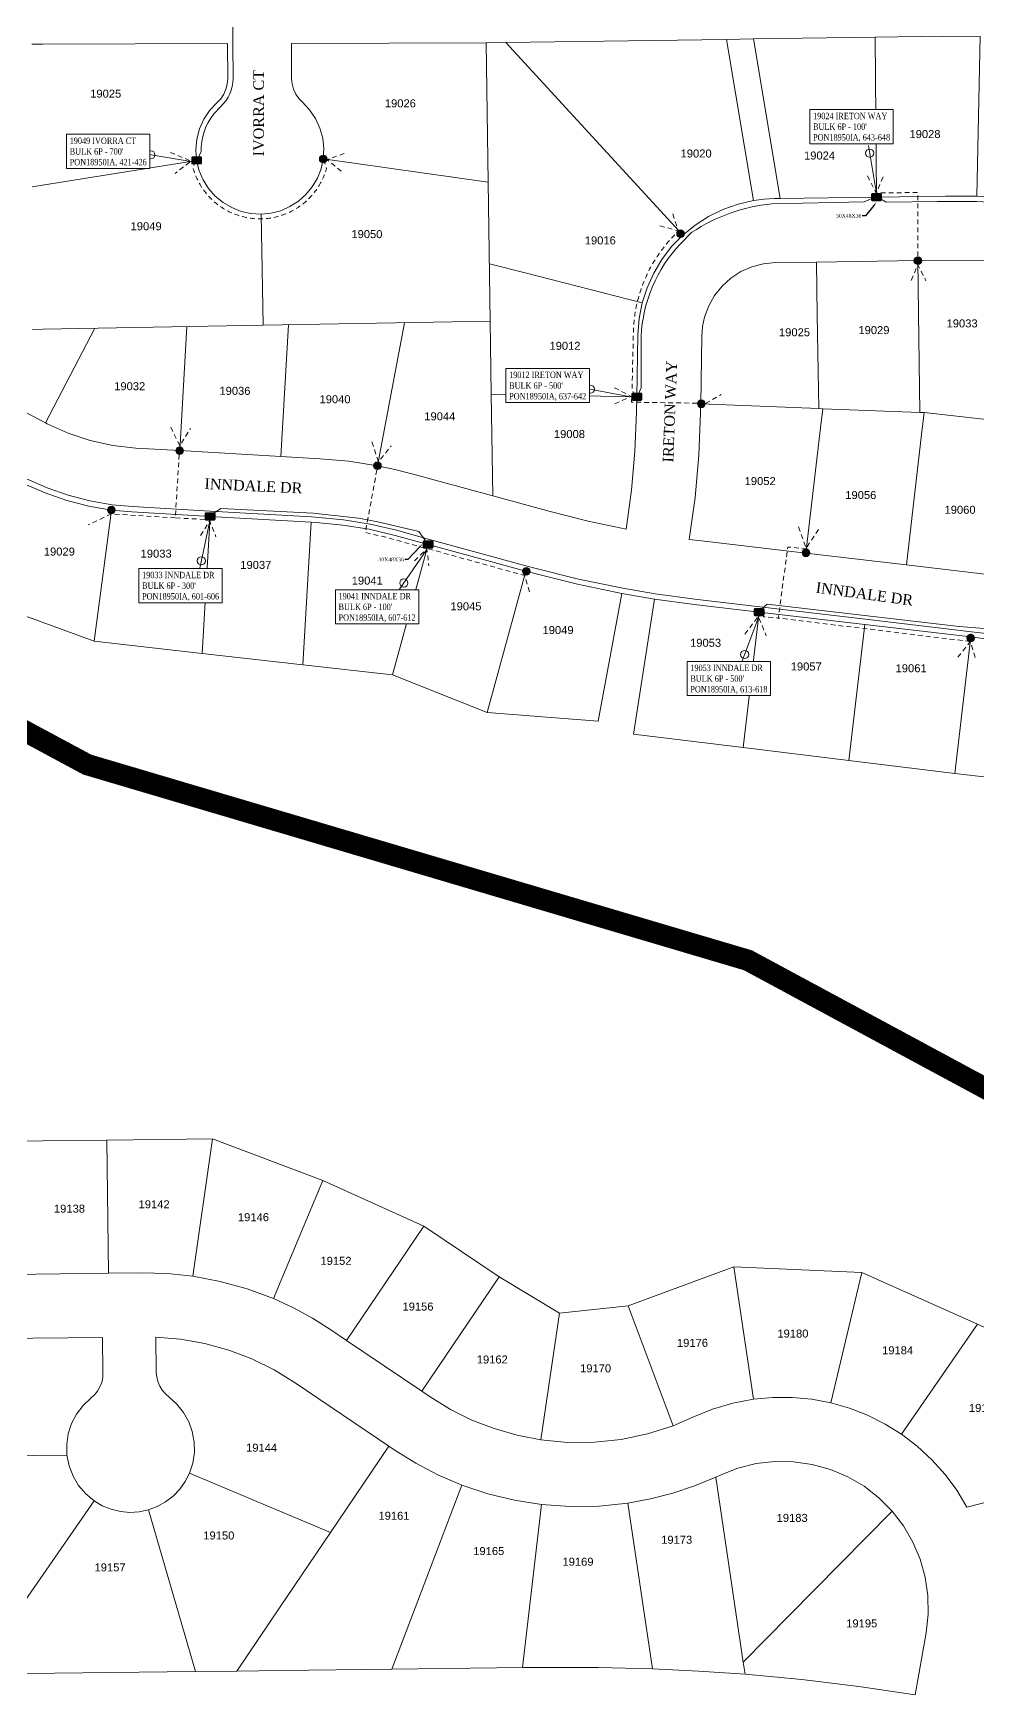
# Model space of a CAD drawing. Header units: feet. Extents: x 865220 to 2821149, y -2240498 to 944432.
# Drawn here: x 2815944 to 2816830, y 937930 to 939487 of the extents above; entities that cross this region are included whole.
import ezdxf
from ezdxf import colors
from ezdxf.entities.mleader import LeaderData, LeaderLine
from ezdxf.enums import TextEntityAlignment as Align
from ezdxf.lldxf.tags import DXFTag
from ezdxf.math import Vec2, Vec3

# ---------------------------------------------------------------- set-up
doc = ezdxf.new("R2010")
doc.units = ezdxf.units.FT
doc.header["$LTSCALE"] = 0.015
doc.header["$MEASUREMENT"] = 0
doc.linetypes.add('DASHED', pattern=[5, 3, -2])
for name, color, linetype in [('144B', 112, '144B'), ('48I', 112, '48I'), ('Dakota County Addresses', 7, 'Continuous'), ('Dakota County Parcels', 7, 'Continuous'), ('DETAIL', 7, 'Continuous'), ('DROP BURIED', 7, 'DASHED'), ('STREET NAME', 7, 'Continuous'), ('TAIL', 1, 'MST'), ('TELEPHONE STRUCT-PROP', 6, 'Continuous'), ('TERMINALS', 7, 'Continuous')]:
    doc.layers.add(name, color=color, linetype=linetype)
doc.layers.add('RUNNING LINE (UNDERGROUND)', color=10, linetype='Continuous', lineweight=40)
doc.layers.add('WORK BOUNDARY', color=110, linetype='Continuous', lineweight=40)
doc.styles.add('Dimensions 100', font='arial.ttf')
doc.styles.add('Line', font='txt.shx', dxfattribs={"height": 3})
doc.styles.add('SIMPLEX', font='times.ttf', dxfattribs={"width": 0.8})
doc.styles.get("Standard").update_dxf_attribs({"font": 'times.ttf'})
doc.styles.add('Utilities', font='arial.ttf', dxfattribs={"height": 2.5})
tags = doc.linetypes.add('144B', pattern='A,80,-5,["144B",Line,S=1.5,R=0,X=0,Y=-1.5],-24', length=109).pattern_tags.tags
tags[6] = DXFTag(74, 10)
tags = doc.linetypes.add('48I', pattern='A,80,-5,["48I",Line,S=1.5,R=0,X=0,Y=-1.5],-20', length=105).pattern_tags.tags
tags[6] = DXFTag(74, 10)
tags = doc.linetypes.add('MST', pattern='A,5,-5,5,-5,["TAIL",Line,S=1.5,R=0,X=0,Y=-1.5],-20', length=40).pattern_tags.tags
tags[10] = DXFTag(74, 10)

# ---------------------------------------------------------------- blocks, each defined once
blk = doc.blocks.new('ACMAP_ANN_TEMPLATE_Dakota County Addresses')
at = {"layer": 'Dakota County Addresses', "style": 'Dimensions 100'}
blk.add_attdef('DakotaCountyAddress', text='', height=50, dxfattribs=at).set_placement((0, 0), align=Align.CENTER)
blk = doc.blocks.new('NEW HH')
at = {"ltscale": 40, "true_color": 0xffffff}
h = blk.add_hatch(color=7, dxfattribs=at)
h.dxf.hatch_style = 1
h.paths.add_polyline_path([(-0.061, -0.031, 0.414214), (-0.046, -0.046), (0.046, -0.046, 0.414214), (0.061, -0.031), (0.061, 0.031, 0.414214), (0.046, 0.046), (-0.046, 0.046, 0.414214), (-0.061, 0.031)])
at = {"layer": 'RUNNING LINE (UNDERGROUND)', "color": 6, "lineweight": 0, "const_width": 0.005, "flags": 128}
blk.add_lwpolyline([(-0.061, 0.031), (-0.061, -0.031, 0.414214), (-0.046, -0.046), (0.046, -0.046, 0.414214), (0.061, -0.031), (0.061, 0.031, 0.414214), (0.046, 0.046), (-0.046, 0.046, 0.414214)], format="xyb", close=True, dxfattribs=at)
at = {"layer": 'TELEPHONE STRUCT-PROP', "color": 18, "true_color": 0x000000, "style": 'Utilities'}
blk.add_text('HH', height=0.05, dxfattribs=at).set_placement((0, 0), align=Align.MIDDLE_CENTER)
blk = doc.blocks.new('Proposed FlowerPot')
at = {"lineweight": 5, "ltscale": 100, "true_color": 0xffffff}
h = blk.add_hatch(color=7, dxfattribs=at)
h.dxf.hatch_style = 1
h.paths.add_polyline_path([(-0.06, 0, 0.414214), (0, -0.06, 0.414214), (0.06, 0, 0.414214), (0, 0.06, 0.414214)])
at = {"lineweight": 5, "ltscale": 100}
blk.add_circle((0, 0), 0.0604, dxfattribs=at)
at = {"layer": 'RUNNING LINE (UNDERGROUND)', "color": 6, "lineweight": 5, "const_width": 0.00907, "flags": 128}
blk.add_lwpolyline([(-0.06, 0, -0.414214), (0, 0.06, -0.414214), (0.06, 0, -0.414214), (0, -0.06, -0.414214), (-0.06, 0)], format="xyb", dxfattribs=at)
at = {"color": 18, "linetype": 'ByBlock', "lineweight": 5, "ltscale": 100, "true_color": 0x000000, "style": 'Dimensions 100'}
blk.add_text('F', height=0.0744, dxfattribs=at).set_placement((-0.029, -0.037))
blk = doc.blocks.new('TERMINAL')
at = {"lineweight": 5, "ltscale": 0.5, "flags": 128}
blk.add_lwpolyline([(-0.1, -0.6), (-0.1, 44.8)], dxfattribs=at)
at = {"lineweight": 5, "ltscale": 0.5}
blk.add_circle((-0.1, 37.6), 3.83, dxfattribs=at)

msp = doc.modelspace()

# ---------------------------------------------------------------- linework, layer by layer
at = {"layer": '144B', "lineweight": 5, "ltscale": 50, "flags": 128}
msp.add_lwpolyline([(2817522.9, 939565.7), (2817518, 939552.9), (2817519.6, 939465.5), (2817520.4, 939418.5), (2817520.1, 939392.2), (2817518.1, 939366.1), (2817513.7, 939334.8), (2817507, 939304), (2817498, 939273.7), (2817493.6, 939261.1), (2817484.4, 939239.7), (2817474.2, 939220.5), (2817462.3, 939202.3), (2817448.8, 939185.2), (2817436.4, 939171.8), (2817420.2, 939156.7, -0.141966), (2817450.3, 939023.7), (2817448.2, 939002.8), (2817446.6, 938991.7), (2817441.1, 938953.8), (2817437.8, 938935.3), (2817433.3, 938917, -0.162187), (2817330.4, 938765.2), (2817345.8, 938740.9), (2817357.3, 938719.7), (2817367.5, 938697.9), (2817376.1, 938675.6), (2817383.4, 938652.7), (2817389.2, 938629.4), (2817397, 938592.9), (2817351.3, 938567.5), (2817340.3, 938619.1), (2817334.9, 938640.4), (2817328.1, 938661.4), (2817319.9, 938681.9, 0.202417), (2817136.1, 938855.3), (2817119.7, 938861), (2817103, 938865.7), (2817030.9, 938884.1), (2816965.3, 938900.9), (2816930.9, 938909), (2816884.6, 938917.9), (2816838, 938924.5), (2816824.1, 938926.1), (2816724.8, 938937.8), (2816625.5, 938949.5), (2816564.7, 938956.6), (2816527.5, 938961.7), (2816497.1, 938966.9), (2816455.6, 938975.5), (2816414.4, 938985.8), (2816407.3, 938987.7), (2816360.5, 939000.5), (2816315.7, 939012.7), (2816284.7, 939021.2), (2816260.1, 939027), (2816235, 939031.1), (2816205, 939033.7), (2816110.1, 939039.2), (2816037, 939043.4), (2816017.9, 939045.2), (2815997.2, 939048.8), (2815976.9, 939054), (2815957, 939060.9), (2815937.7, 939069.4), (2815860.8, 939109.4), (2815851.9, 939108)], format="xyb", dxfattribs=at)
at = {"layer": '48I', "lineweight": 5, "ltscale": 50, "flags": 128}
msp.add_lwpolyline([(2817420.8, 939155.9), (2817417, 939160.5), (2817387.9, 939202, 0.158371), (2817256.8, 939277.8), (2817237.1, 939281.1), (2817202.6, 939285.6), (2817108.4, 939297.7), (2816920, 939322.1), (2816913.2, 939322.9), (2816871.1, 939327.2), (2816828.9, 939329.3), (2816792.1, 939329.3), (2816744, 939328.7), (2816735.1, 939334.2)], format="xyb", dxfattribs=at)
at = {"layer": 'Dakota County Parcels', "lineweight": 5}
for p, q in [((2816733.9, 939483.4), (2816619.7, 939481.8)), ((2816797.6, 939484.4), (2816733.9, 939483.4)), ((2816735, 939333.5), (2816733.9, 939483.4)), ((2816832.4, 939484.2), (2816797.6, 939484.4)), ((2816829.1, 939334.3), (2816832.4, 939484.2)), ((2815952.6, 939477), (2815942.6, 939477)), ((2816126.3, 939477.5), (2815952.6, 939477)), ((2816126.3, 939477.5), (2816126.4, 939444.5)), ((2816368.8, 939478.1), (2816186.3, 939477.6)), ((2816186.3, 939477.6), (2816186.4, 939444.7)), ((2816387.4, 939478.4), (2816368.8, 939478.1)), ((2816368.8, 939478.1), (2816370.7, 939347.7)), ((2816594.4, 939481.4), (2816387.4, 939478.4)), ((2816553.3, 939297.8), (2816387.4, 939478.4)), ((2816619.7, 939481.8), (2816594.4, 939481.4)), ((2816619.7, 939330.3), (2816594.4, 939481.4)), ((2816619.7, 939481.8), (2816644.8, 939332.1)), ((2816096.6, 939378), (2816097.3, 939368)), ((2815943, 939343.2), (2816097.3, 939368)), ((2816097.3, 939368), (2816099.8, 939358.3)), ((2816370.7, 939347.7), (2816216, 939369.3)), ((2816370.7, 939347.7), (2816372.6, 939217.3)), ((2816644.8, 939332.1), (2816639.3, 939332.1)), ((2816735, 939333.5), (2816644.8, 939332.1)), ((2816799.8, 939334.4), (2816735, 939333.5)), ((2816829.1, 939334.3), (2816799.8, 939334.4)), ((2816159.6, 939213.4), (2816157.7, 939317.6)), ((2816405.3, 939262.5), (2816371.9, 939271.1)), ((2816678.8, 939272.6), (2816640.2, 939272.1)), ((2816773.8, 939274), (2816678.8, 939272.6)), ((2816679.5, 939222.9), (2816678.8, 939272.6)), ((2816800.6, 939274.4), (2816773.8, 939274)), ((2816774.5, 939224.6), (2816773.8, 939274)), ((2816515.3, 939234.3), (2816405.3, 939262.5)), ((2816515.3, 939234.3), (2816512.4, 939219.8)), ((2816512.4, 939219.8), (2816511.2, 939204.4)), ((2816680.8, 939135.4), (2816679.5, 939222.9)), ((2816775.8, 939131.7), (2816774.5, 939224.6)), ((2815943.3, 939209.5), (2815953.3, 939209.7)), ((2815953.3, 939209.7), (2816159.6, 939213.4)), ((2815955.6, 939122), (2816001.8, 939210.6)), ((2816081.4, 939095.9), (2816088.1, 939212.1)), ((2816159.6, 939213.4), (2816372.6, 939217.3)), ((2816176.2, 939090.4), (2816183.3, 939213.9)), ((2816266.9, 939081.7), (2816292.3, 939215.8)), ((2816511.2, 939204.4), (2816510.2, 939146.4)), ((2816571.2, 939203.3), (2816570.1, 939139.6)), ((2815955.6, 939122), (2815819.6, 939192.8)), ((2816373.6, 939148.8), (2816375, 939053.5)), ((2816510.2, 939146.4), (2816373.6, 939148.8)), ((2816510.2, 939146.4), (2816510, 939132.3)), ((2816570.1, 939139.6), (2816569.9, 939131.3)), ((2816680.8, 939135.4), (2816570.1, 939139.6)), ((2816684.6, 939135.2), (2816680.8, 939135.4)), ((2816775.8, 939131.7), (2816684.6, 939135.2)), ((2816779.8, 939131.6), (2816775.8, 939131.7)), ((2816869.6, 939121.4), (2816779.8, 939131.6)), ((2815957.2, 939121.1), (2815955.6, 939122)), ((2816081.4, 939095.9), (2816040.1, 939098.3)), ((2816176.2, 939090.4), (2816081.4, 939095.9)), ((2816212.9, 939088.3), (2816176.2, 939090.4)), ((2816375, 939053.5), (2816299.2, 939074.2)), ((2816429, 939038.8), (2816375, 939053.5)), ((2816017.3, 939040.2), (2816001, 938917.1)), ((2816036.6, 939038.4), (2816017.3, 939040.2)), ((2816109.9, 939034.2), (2816036.6, 939038.4)), ((2816102.4, 938905.7), (2816109.9, 939034.2)), ((2816204.7, 939028.7), (2816109.9, 939034.2)), ((2816204.7, 939028.7), (2816197, 938895.1)), ((2816209.4, 939028.4), (2816204.7, 939028.7)), ((2816314.4, 939007.9), (2816283.5, 939016.3)), ((2816314.4, 939007.9), (2816281, 938885.6)), ((2816359.2, 938995.7), (2816314.4, 939007.9)), ((2816571, 939011.2), (2816559.4, 939012.7)), ((2816668.7, 938999.8), (2816571, 939011.2)), ((2816406, 938982.9), (2816359.2, 938995.7)), ((2816763, 938988.7), (2816668.7, 938999.8)), ((2816844.4, 938979.1), (2816763, 938988.7)), ((2816406, 938982.9), (2816369.8, 938850.3)), ((2816413.2, 938980.9), (2816406, 938982.9)), ((2816473.9, 938842.2), (2816496.1, 938961.9)), ((2816496.1, 938961.9), (2816526.7, 938956.7)), ((2816507.2, 938830.2), (2816526.7, 938956.7)), ((2816564, 938951.7), (2816526.7, 938956.7)), ((2815919.8, 938946.9), (2816001, 938917.1)), ((2816624.9, 938944.5), (2816564, 938951.7)), ((2816609.9, 938817.6), (2816624.9, 938944.5)), ((2816724.2, 938932.8), (2816624.9, 938944.5)), ((2816709.2, 938805.3), (2816724.2, 938932.8)), ((2816823.5, 938921.2), (2816724.2, 938932.8)), ((2816102.4, 938905.7), (2816001, 938917.1)), ((2816823.5, 938921.2), (2816808.4, 938793.1)), ((2816837.4, 938919.5), (2816823.5, 938921.2)), ((2816197, 938895.1), (2816102.4, 938905.7)), ((2816197, 938895.1), (2816281, 938885.6)), ((2816369.8, 938850.3), (2816281, 938885.6)), ((2816473.9, 938842.2), (2816369.8, 938850.3)), ((2816609.9, 938817.6), (2816507.2, 938830.2)), ((2816709.2, 938805.3), (2816609.9, 938817.6)), ((2816709.2, 938805.3), (2816808.4, 938793.1)), ((2816808.4, 938793.1), (2816903.4, 938782.4)), ((2815922.4, 938448.5), (2816013, 938449.6)), ((2816013, 938449.6), (2816112.2, 938450.8)), ((2816013, 938449.6), (2816014.5, 938324.7)), ((2816112.2, 938450.8), (2816093.7, 938321.9)), ((2816112.2, 938450.8), (2816215.7, 938411.6)), ((2816215.7, 938411.6), (2816169.3, 938301)), ((2816215.7, 938411.6), (2816310.5, 938368.8)), ((2816310.5, 938368.8), (2816238, 938261.8)), ((2816310.5, 938368.8), (2816381, 938321.4)), ((2816502.1, 938294.2), (2816601.3, 938330.8)), ((2816601.3, 938330.8), (2816619.5, 938206.5)), ((2816601.3, 938330.8), (2816721.2, 938325.3)), ((2816014.5, 938324.7), (2815923.9, 938323.6)), ((2816045.7, 938325), (2816014.5, 938324.7)), ((2816381, 938321.4), (2816308.4, 938214.1)), ((2816381, 938321.4), (2816437.5, 938287.2)), ((2816721.2, 938325.3), (2816692.2, 938203.1)), ((2816721.2, 938325.3), (2816829.6, 938276.9)), ((2816437.5, 938287.2), (2816420, 938168.5)), ((2816437.5, 938287.2), (2816502.1, 938294.2)), ((2816502.1, 938294.2), (2816544.3, 938181.8)), ((2816238, 938261.8), (2816223.3, 938271.7)), ((2816829.6, 938276.9), (2816758.4, 938173.7)), ((2816829.6, 938276.9), (2816885, 938252.2)), ((2816009, 938264.6), (2815834.4, 938262.5)), ((2816009, 938264.6), (2816009.4, 938231.4)), ((2816059, 938264.9), (2816059.4, 938232.1)), ((2816308.4, 938214.1), (2816238, 938261.8)), ((2816277.7, 938162.5), (2816189.7, 938222.1)), ((2816316.2, 938208.9), (2816308.4, 938214.1)), ((2816562.8, 938189.7), (2816544.3, 938181.8)), ((2816223, 938081.8), (2816277.7, 938162.5)), ((2816282.5, 938159.2), (2816277.7, 938162.5)), ((2815841.8, 938152.6), (2815975.6, 938154.2)), ((2816090.6, 938137.3), (2816223, 938081.8)), ((2816588.4, 938135.4), (2816584.2, 938133.5)), ((2816280.4, 937953.5), (2816346.1, 938126.1)), ((2815895.1, 937958.5), (2816001.1, 938111.2)), ((2816096.3, 937951.3), (2816052.1, 938102.9)), ((2816403.1, 937955), (2816420.8, 938107.9)), ((2816525, 937953.9), (2816501.9, 938109.2)), ((2816781.6, 937987.7), (2816771.4, 937929.5)), ((2816611.7, 937948.8), (2816610, 937960.1)), ((2815905.4, 937949), (2816096.3, 937951.3)), ((2816096.3, 937951.3), (2816135, 937951.7)), ((2816280.4, 937953.5), (2816403.1, 937955)), ((2816403.1, 937955), (2816422.9, 937955.2))]:
    msp.add_line(p, q, dxfattribs=at)
for points in [[(2816116.5, 939422.2), (2816119.9, 939425.8), (2816122.7, 939430), (2816124.7, 939434.6), (2816126, 939439.5), (2816126.4, 939444.5)], [(2816186.4, 939444.7), (2816186.8, 939439.7), (2816188.1, 939434.8), (2816190.2, 939430.2), (2816193, 939426), (2816196.5, 939422.4)], [(2816116.5, 939422.2), (2816109.6, 939414.9), (2816104.1, 939406.6), (2816100, 939397.6), (2816097.5, 939388), (2816096.6, 939378)], [(2816216, 939369.3), (2816216.5, 939379.1), (2816215.5, 939388.8), (2816212.9, 939398.3), (2816208.7, 939407.2), (2816203.2, 939415.3), (2816196.5, 939422.4)], [(2816157.7, 939317.6), (2816167, 939318.5), (2816176.2, 939320.8), (2816184.8, 939324.6), (2816192.7, 939329.7), (2816199.8, 939335.9), (2816205.8, 939343.2), (2816210.5, 939351.3), (2816214, 939360.1), (2816216, 939369.3)], [(2816099.8, 939358.3), (2816103.5, 939349.6), (2816108.5, 939341.6), (2816114.8, 939334.5), (2816122.1, 939328.5), (2816130.2, 939323.7), (2816139, 939320.2), (2816148.2, 939318.1), (2816157.7, 939317.6)], [(2816619.7, 939330.3), (2816605.1, 939327), (2816591, 939322), (2816577.5, 939315.4), (2816564.9, 939307.3), (2816553.3, 939297.8)], [(2816639.3, 939332.1), (2816629.5, 939331.5), (2816619.7, 939330.3)], [(2816913.8, 939327.9), (2816871.5, 939332.2), (2816829.1, 939334.3)], [(2816553.3, 939297.8), (2816542.8, 939287.1), (2816533.7, 939275.2), (2816526, 939262.3), (2816519.8, 939248.6), (2816515.3, 939234.3)], [(2816640.2, 939272.1), (2816629, 939271), (2816618.2, 939268.2), (2816607.9, 939263.7), (2816598.5, 939257.5), (2816590.2, 939250), (2816583.2, 939241.2), (2816577.7, 939231.5), (2816573.8, 939220.9)], [(2816800.6, 939274.4), (2816834.9, 939274.1), (2816869.1, 939272.2)], [(2816573.8, 939220.9), (2816571.9, 939212.2), (2816571.2, 939203.3)], [(2816373.6, 939148.8), (2816373, 939194.8), (2816372.6, 939217.3)], [(2816510, 939132.3), (2816508.4, 939095.5), (2816505.2, 939058.8), (2816500.2, 939022.2)], [(2816569.9, 939131.3), (2816568.3, 939091.6), (2816564.8, 939052), (2816559.4, 939012.7)], [(2816668.7, 938999.8), (2816682.5, 939117.2), (2816684.6, 939135.2)], [(2816779.8, 939131.6), (2816777.3, 939110.9), (2816763, 938988.7)], [(2816040.1, 939098.3), (2816018.6, 939100.7), (2815997.4, 939105.3), (2815976.9, 939112.1), (2815957.2, 939121.1)], [(2816266.9, 939081.7), (2816240, 939085.9), (2816212.9, 939088.3)], [(2816299.2, 939074.2), (2816283.1, 939078.3), (2816266.9, 939081.7)], [(2816017.3, 939040.2), (2815996.2, 939043.9), (2815975.4, 939049.2), (2815955.2, 939056.2), (2815935.6, 939064.8)], [(2816500.2, 939022.2), (2816464.4, 939029.9), (2816429, 939038.8)], [(2816283.5, 939016.3), (2816259.1, 939022.1), (2816234.4, 939026.1), (2816209.4, 939028.4)], [(2816496.1, 938961.9), (2816454.5, 938970.6), (2816413.2, 938980.9)], [(2816093.7, 938321.9), (2816069.8, 938324.4), (2816045.7, 938325)], [(2816169.3, 938301), (2816144.7, 938310.1), (2816119.4, 938317.1), (2816093.7, 938321.9)], [(2816223.3, 938271.7), (2816206, 938282.7), (2816188, 938292.4), (2816169.3, 938301)], [(2816189.7, 938222.1), (2816169.9, 938234.2), (2816149, 938244.4), (2816127.4, 938252.6), (2816105, 938258.8), (2816082.2, 938262.9), (2816059, 938264.9)], [(2816009.4, 938231.4), (2816009.2, 938226.9), (2816008.2, 938222.4), (2816006.5, 938218.2), (2816004.3, 938214.2), (2816001.4, 938210.7), (2815998.1, 938207.6)], [(2816059.4, 938232.1), (2816059.8, 938227.5), (2816060.9, 938223.1), (2816062.7, 938218.9), (2816065, 938215), (2816068, 938211.5), (2816071.4, 938208.5)], [(2815975.6, 938154.2), (2815975.4, 938164.2), (2815976.9, 938174.2), (2815980, 938183.8), (2815984.7, 938192.7), (2815990.7, 938200.7), (2815998.1, 938207.6)], [(2816071.4, 938208.5), (2816078.8, 938201.9), (2816085, 938194.1), (2816089.8, 938185.5), (2816093.2, 938176.2), (2816095, 938166.4), (2816095.2, 938156.5), (2816093.7, 938146.7), (2816090.6, 938137.3)], [(2816420, 938168.5), (2816398, 938172.8), (2816376.4, 938179), (2816355.4, 938187.1), (2816335.3, 938197.1), (2816316.2, 938208.9)], [(2816619.5, 938206.5), (2816600.1, 938202.8), (2816581.1, 938197.2), (2816562.8, 938189.7)], [(2816692.2, 938203.1), (2816674.2, 938206.5), (2816656, 938208.2), (2816637.7, 938208.2), (2816619.5, 938206.5)], [(2816758.4, 938173.7), (2816743, 938183.3), (2816726.7, 938191.5), (2816709.7, 938198.1), (2816692.2, 938203.1)], [(2816544.3, 938181.8), (2816520.3, 938174.2), (2816495.5, 938168.9), (2816470.4, 938166.3), (2816445.2, 938166.1), (2816420, 938168.5)], [(2816346.1, 938126.1), (2816324.1, 938135.5), (2816302.8, 938146.5), (2816282.5, 938159.2)], [(2816819.9, 938105.3), (2816810.3, 938121.2), (2816799.3, 938136.1), (2816786.9, 938149.9), (2816773.2, 938162.5), (2816758.4, 938173.7)], [(2816001.1, 938111.2), (2815993.2, 938117.8), (2815986.5, 938125.6), (2815981.3, 938134.5), (2815977.6, 938144.1), (2815975.6, 938154.2)], [(2816749.8, 938101.7), (2816737.3, 938114.2), (2816723.3, 938125), (2816708.1, 938133.9), (2816691.8, 938140.8), (2816674.7, 938145.5), (2816657.2, 938148), (2816639.5, 938148.2), (2816622, 938146.2), (2816604.8, 938141.9), (2816588.4, 938135.4)], [(2816090.6, 938137.3), (2816086.6, 938129.4), (2816081.4, 938122.2), (2816075.3, 938115.8), (2816068.2, 938110.4), (2816060.4, 938106), (2816052.1, 938102.9)], [(2816584.2, 938133.5), (2816564.3, 938125.3), (2816543.9, 938118.5), (2816523.1, 938113.1), (2816501.9, 938109.2)], [(2816610, 937960.1), (2816603.1, 938006.8), (2816584.2, 938133.5)], [(2816420.8, 938107.9), (2816395.4, 938111.9), (2816370.4, 938118), (2816346.1, 938126.1)], [(2816819.9, 938105.3), (2816845.4, 938112), (2816871.2, 938117.2)], [(2816052.1, 938102.9), (2816043.4, 938101.1), (2816034.5, 938100.5), (2816025.7, 938101.3), (2816017, 938103.4), (2816008.8, 938106.7), (2816001.1, 938111.2)], [(2816501.9, 938109.2), (2816474.9, 938106.4), (2816447.8, 938106), (2816420.8, 938107.9)], [(2816610, 937960.1), (2816652.7, 938003.4), (2816749.8, 938101.7)], [(2816749.8, 938101.7), (2816760.4, 938087.8), (2816769.2, 938072.7), (2816776, 938056.7), (2816780.7, 938039.8), (2816783.3, 938022.5), (2816783.6, 938005.1), (2816781.6, 937987.7)], [(2816135, 937951.7), (2816175.7, 938011.9), (2816223, 938081.8)], [(2816135, 937951.7), (2816176.4, 937952.2), (2816280.4, 937953.5)], [(2816422.9, 937955.2), (2816473.9, 937955.2), (2816525, 937953.9)], [(2816525, 937953.9), (2816568.4, 937951.8), (2816611.7, 937948.8)], [(2816611.7, 937948.8), (2816665.1, 937943.8), (2816718.3, 937937.3), (2816771.4, 937929.5)]]:
    msp.add_lwpolyline(points, dxfattribs=at)
at = {"layer": 'DROP BURIED', "lineweight": 5, "ltscale": 100, "flags": 128}
for points in [[(2816072.7, 939375.5), (2816092, 939367.3), (2816077, 939355.7)], [(2816235.7, 939374.4), (2816219.5, 939368.8), (2816233.3, 939357.5)], [(2816726.5, 939353.4), (2816734.8, 939337.3), (2816741.8, 939354)], [(2816773.8, 939278.1), (2816773.8, 939337.9), (2816734.7, 939337.4)], [(2816531.9, 939306.6), (2816549.1, 939301.9), (2816543.9, 939317.8)], [(2816767.6, 939255.5), (2816773.8, 939270.1), (2816781.4, 939255.2)], [(2816489.3, 939154.8), (2816505, 939146.7), (2816488.4, 939139.2)], [(2816566.7, 939140.4), (2816505.1, 939141.3), (2816505.1, 939146.5)], [(2816574.7, 939140), (2816589.3, 939148.6)], [(2816073, 939117.9), (2816081.5, 939100.3), (2816091.4, 939116.6)], [(2816261.7, 939104.1), (2816267.8, 939085.5), (2816279.7, 939100.4)], [(2816081, 939092.2), (2816077.2, 939032.8), (2816104.8, 939031.4)], [(2816266.3, 939077.6), (2816255.5, 939019.1), (2816276.4, 939014.4), (2816309, 939005)], [(2816077.2, 939032.8), (2816017.3, 939036.6), (2815995.5, 939026.2)], [(2816101, 939016.2), (2816109.5, 939030), (2816115.3, 939015.1)], [(2816661.9, 939024.4), (2816669.1, 939004.5), (2816680.8, 939022.4)], [(2816301.6, 938992.7), (2816313.3, 939003.9), (2816315.1, 938987.9)], [(2816314.8, 939003.8), (2816405, 938978.8), (2816410, 938961.8)], [(2816669.6, 939003.8), (2816651.8, 939005.5), (2816642.9, 938938.9), (2816628.7, 938940.2)], [(2816611.5, 938923.9), (2816624.1, 938940.4), (2816631.6, 938922.3)], [(2816823, 938916.9), (2816642.9, 938938.9)], [(2816811.4, 938902.1), (2816823, 938916.9), (2816828.5, 938899.1)]]:
    msp.add_lwpolyline(points, dxfattribs=at)
for points in [[(2816096.3, 939367.5), (2816093.8, 939361.3, 0.761364), (2816219.2, 939360.5), (2816216.2, 939369.4)], [(2816508.7, 939147.4), (2816505.7, 939152.8), (2816506.9, 939203.1, -0.208183), (2816549.2, 939301.5)]]:
    msp.add_lwpolyline(points, format="xyb", dxfattribs=at)
at = {"layer": 'TAIL', "lineweight": 5, "ltscale": 50, "flags": 128}
for points in [[(2816545.6, 939577.2), (2816537.9, 939569.8), (2816366.9, 939567.1), (2816157, 939567.1), (2816130.5, 939567), (2816131.3, 939477.5), (2816131.4, 939444.6, -0.211787), (2816120, 939418.6), (2816113.4, 939411.6, 0.176075), (2816101.6, 939376), (2816097.3, 939368)], [(2816510.4, 939146.2), (2816514.2, 939154.6), (2816514.2, 939203, -0.178306), (2816551.2, 939289.9), (2816561.9, 939300.6, -0.122053), (2816636.7, 939327.3), (2816723.6, 939329), (2816735.1, 939334.2)]]:
    msp.add_lwpolyline(points, format="xyb", dxfattribs=at)
msp.add_lwpolyline([(2816109.2, 939034.5), (2816120.1, 939041.5), (2816206.7, 939037.4), (2816249.1, 939032.7), (2816267.3, 939029.2), (2816305.8, 939020.1), (2816313.8, 939008.9)], dxfattribs=at)
at = {"layer": 'WORK BOUNDARY', "lineweight": 100, "const_width": 20}
msp.add_lwpolyline([(2814296.3, 939460.6), (2814629, 939485.4), (2814824, 939480.2), (2815132.9, 939473.6), (2815390.7, 939473.6), (2815330.2, 939359.4), (2815480.5, 939077.8), (2815994.7, 938801.5), (2816614.4, 938618.1), (2817556.9, 938110.2), (2817580.5, 938414.4), (2817593.4, 938742.1), (2817651.3, 939025.7), (2817698.6, 939327.5), (2817716.3, 939998.6), (2817712.4, 940436.2), (2817712.4, 940737.6)], dxfattribs=at)

# ---------------------------------------------------------------- block references
at = {"lineweight": 5}
for name, p, xscale, yscale, zscale in [('NEW HH', (2816097.3, 939368), 80, 80, 40), ('Proposed FlowerPot', (2816216, 939369.3), 60, 60, 30), ('NEW HH', (2816735, 939333.5), 80, 80, 40), ('Proposed FlowerPot', (2816551.2, 939299.2), 60, 60, 30), ('Proposed FlowerPot', (2816773.8, 939274), 60, 60, 30), ('NEW HH', (2816510.2, 939146.4), 80, 80, 40), ('Proposed FlowerPot', (2816570.7, 939139.8), 60, 60, 30), ('Proposed FlowerPot', (2816081.4, 939095.9), 60, 60, 30), ('Proposed FlowerPot', (2816266.9, 939081.7), 60, 60, 30), ('Proposed FlowerPot', (2816017.3, 939040.2), 60, 60, 30), ('NEW HH', (2816109.9, 939034.2), 80, 80, 40), ('NEW HH', (2816314.4, 939007.9), 80, 80, 40), ('Proposed FlowerPot', (2816668.8, 939000.1), 60, 60, 30), ('Proposed FlowerPot', (2816406.5, 938982.7), 60, 60, 30), ('NEW HH', (2816624.9, 938944.5), 80, 80, 40), ('Proposed FlowerPot', (2816823.3, 938920.3), 60, 60, 30)]:
    msp.add_blockref(name, p, dxfattribs=dict(at, xscale=xscale, yscale=yscale, zscale=zscale))
at = {"layer": 'Dakota County Addresses', "lineweight": 5, "xscale": 0.15, "yscale": 0.15, "zscale": 0.15}
for p, values in [((2816012, 939426.8), {'DakotaCountyAddress': '19025'}), ((2816288.4, 939417.7), {'DakotaCountyAddress': '19026'}), ((2816780.5, 939388.9), {'DakotaCountyAddress': '19028'}), ((2816565.8, 939370.7), {'DakotaCountyAddress': '19020'}), ((2816681.6, 939368.8), {'DakotaCountyAddress': '19024'}), ((2816049.9, 939302.5), {'DakotaCountyAddress': '19049'}), ((2816257, 939295.1), {'DakotaCountyAddress': '19050'}), ((2816475.9, 939289.2), {'DakotaCountyAddress': '19016'}), ((2816815.3, 939211.4), {'DakotaCountyAddress': '19033'}), ((2816658.1, 939203.1), {'DakotaCountyAddress': '19025'}), ((2816732.6, 939205.1), {'DakotaCountyAddress': '19029'}), ((2816442.8, 939190.4), {'DakotaCountyAddress': '19012'}), ((2816034.5, 939152.5), {'DakotaCountyAddress': '19032'}), ((2816133.2, 939148.2), {'DakotaCountyAddress': '19036'}), ((2816227.1, 939140.3), {'DakotaCountyAddress': '19040'}), ((2816325.4, 939124.3), {'DakotaCountyAddress': '19044'}), ((2816447, 939107.7), {'DakotaCountyAddress': '19008'}), ((2816625.9, 939063.6), {'DakotaCountyAddress': '19052'}), ((2816720.3, 939050.5), {'DakotaCountyAddress': '19056'}), ((2816813.4, 939036.7), {'DakotaCountyAddress': '19060'}), ((2815968.5, 938997.5), {'DakotaCountyAddress': '19029'}), ((2816059.3, 938995.6), {'DakotaCountyAddress': '19033'}), ((2816152.8, 938985), {'DakotaCountyAddress': '19037'}), ((2816257.3, 938970.3), {'DakotaCountyAddress': '19041'}), ((2816349.9, 938946.2), {'DakotaCountyAddress': '19045'}), ((2816436.3, 938923.9), {'DakotaCountyAddress': '19049'}), ((2816574.7, 938912), {'DakotaCountyAddress': '19053'}), ((2816669.1, 938889.8), {'DakotaCountyAddress': '19057'}), ((2816767.5, 938888.1), {'DakotaCountyAddress': '19061'}), ((2816057.4, 938385.6), {'DakotaCountyAddress': '19142'}), ((2815978, 938381.5), {'DakotaCountyAddress': '19138'}), ((2816150.6, 938373.5), {'DakotaCountyAddress': '19146'}), ((2816228, 938332.6), {'DakotaCountyAddress': '19152'}), ((2816304.9, 938289.7), {'DakotaCountyAddress': '19156'}), ((2816656.6, 938264.4), {'DakotaCountyAddress': '19180'}), ((2816562.4, 938255.7), {'DakotaCountyAddress': '19176'}), ((2816754.8, 938248.7), {'DakotaCountyAddress': '19184'}), ((2816374.6, 938240.1), {'DakotaCountyAddress': '19162'}), ((2816471.5, 938231.8), {'DakotaCountyAddress': '19170'}), ((2816836.3, 938194.7), {'DakotaCountyAddress': '19188'}), ((2816158.2, 938157.4), {'DakotaCountyAddress': '19144'}), ((2816282.4, 938093.6), {'DakotaCountyAddress': '19161'}), ((2816655.9, 938091.6), {'DakotaCountyAddress': '19183'}), ((2816118.1, 938075.1), {'DakotaCountyAddress': '19150'}), ((2816371.3, 938060.5), {'DakotaCountyAddress': '19165'}), ((2816547.6, 938071.1), {'DakotaCountyAddress': '19173'}), ((2816016.1, 938045.2), {'DakotaCountyAddress': '19157'}), ((2816455, 938050.5), {'DakotaCountyAddress': '19169'}), ((2816721.2, 937992.7), {'DakotaCountyAddress': '19195'})]:
    msp.add_blockref('ACMAP_ANN_TEMPLATE_Dakota County Addresses', p, dxfattribs=at).add_auto_attribs(values)
at = {"layer": 'TERMINALS', "lineweight": 5, "ltscale": 0.5, "xscale": -1}
for p, rotation in [((2816091.4, 939366.9), 80.50918705181037), ((2816734.7, 939337.6), 9.564683292135898), ((2816503.5, 939146.4), 79.31013230434058), ((2816109.5, 939029.4), 168.1904167712391), ((2816313, 939002.7), 145.4657075052091), ((2816624.6, 938939.9), 159.5387217157684)]:
    msp.add_blockref('TERMINAL', p, dxfattribs=dict(at, rotation=rotation))

# ---------------------------------------------------------------- texts
at = {"layer": 'STREET NAME', "lineweight": 5, "ltscale": 40, "char_height": 10, "attachment_point": 1}
for s, insert, rotation in [('IVORRA CT', (2816150.4, 939371.8), 90), ('IRETON WAY', (2816534.4, 939085), 87.8497), ('INNDALE DR', (2816104.9, 939069.9), 357.3868), ('INNDALE DR', (2816678.9, 938972.7), 352.2902)]:
    msp.add_mtext(s, dxfattribs=dict(at, insert=insert, rotation=rotation))

# ---------------------------------------------------------------- next in the draw order: texts
at = {"layer": 'TERMINALS', "lineweight": 5, "ltscale": 0.5, "char_height": 6, "attachment_point": 1, "style": 'SIMPLEX', "bg_fill": 19, "box_fill_scale": 1.5, "bg_fill_color": 256, "bg_fill_transparency": 0}
for s, insert in [("19024 IRETON WAY\\PBULK 6P - 100'\\PPON18950IA, 643-648", (2816675.5, 939412.6)), ("19012 IRETON WAY\\PBULK 6P - 500'\\PPON18950IA, 637-642", (2816390.4, 939169.9)), ("19033 INNDALE DR\\PBULK 6P - 300'\\PPON18950IA, 601-606", (2816046.1, 938982.3)), ("19041 INNDALE DR\\PBULK 6P - 100'\\PPON18950IA, 607-612", (2816230.4, 938962.4)), ("19053 INNDALE DR\\PBULK 6P - 500'\\PPON18950IA, 613-618", (2816560.4, 938895.2))]:
    msp.add_mtext(s, dxfattribs=dict(at, insert=insert))
at = {"layer": 'TERMINALS', "color": 5, "lineweight": 5, "ltscale": 0.5, "insert": (2815978.2, 939389.4), "char_height": 6, "attachment_point": 1, "style": 'SIMPLEX', "bg_fill": 19, "box_fill_scale": 1.5, "bg_fill_color": 256, "bg_fill_transparency": 0}
msp.add_mtext("19049 IVORRA CT\\PBULK 6P - 700'\\PPON18950IA, 421-426", dxfattribs=at)

# ---------------------------------------------------------------- next in the draw order: leaders
at = {"layer": 'DETAIL', "lineweight": 5, "ltscale": 5}
ml = msp.add_multileader_mtext('Standard', dxfattribs=at)
ml.set_content('30X48X36', color=256)
ml.set_leader_properties()
ml.build(insert=Vec2(0, 0))
ml.multileader.update_dxf_attribs({"has_text_frame": 1, "text_left_attachment_type": 2, "text_right_attachment_type": 2, "dogleg_length": 3})
ctx = ml.context
ctx.base_point, ctx.char_height, ctx.landing_gap_size, ctx.plane_origin = Vec3(2816696.2, 939316), 3.5, 1.5, Vec3(2816778.5, 939342.1)
ctx.left_attachment, ctx.right_attachment, ctx.text_align_type = 2, 2, 1
notes = []
notes.append((ctx, [(0, (1, 1, 0), (2816724.7, 939316), (-1, 0), 3, [(0, [(2816735.2, 939328.8)], 0, [])])]))
ctx.mtext.insert, ctx.mtext.alignment, ctx.mtext.flow_direction = Vec3(2816708.9, 939317.8), 2, 5
ctx.mtext.has_bg_fill, ctx.mtext.bg_color, ctx.mtext.bg_scale_factor, ctx.mtext.bg_transparency, ctx.mtext.use_window_bg_color = 1, -1027028792, 1.5, 0, 1
ml = msp.add_multileader_mtext('Standard', dxfattribs=at)
ml.set_content('30X48X36', color=256)
ml.set_leader_properties()
ml.build(insert=Vec2(0, 0))
ml.multileader.update_dxf_attribs({"has_text_frame": 1, "text_left_attachment_type": 2, "text_right_attachment_type": 2, "dogleg_length": 3})
ctx = ml.context
ctx.base_point, ctx.char_height, ctx.landing_gap_size, ctx.plane_origin = Vec3(2816266.9, 938993.7), 3.5, 1.5, Vec3(2816295.6, 939017.2)
ctx.left_attachment, ctx.right_attachment, ctx.text_align_type = 2, 2, 1
notes.append((ctx, [(0, (1, 1, 0), (2816295.5, 938993.7), (-1, 0), 3, [(0, [(2816309.3, 939008.5)], 0, [])])]))
ctx.mtext.insert, ctx.mtext.alignment, ctx.mtext.flow_direction = Vec3(2816279.7, 938995.5), 2, 5
ctx.mtext.has_bg_fill, ctx.mtext.bg_color, ctx.mtext.bg_scale_factor, ctx.mtext.bg_transparency, ctx.mtext.use_window_bg_color = 1, -1027028792, 1.5, 0, 1
for ctx, leaders in notes:
    for number, flags, end, landing, length, lines in leaders:
        leader = LeaderData()
        leader.index, (leader.has_last_leader_line, leader.has_dogleg_vector, leader.attachment_direction) = number, flags
        leader.last_leader_point, leader.dogleg_vector, leader.dogleg_length = Vec3(end), Vec3(landing), length
        for number, points, colour, breaks in lines:
            line = LeaderLine()
            line.index, line.vertices, line.color, line.breaks = number, Vec3.list(points), colors.encode_raw_color(colour), breaks
            leader.lines.append(line)
        ctx.leaders.append(leader)

# ---------------------------------------------------------------- next in the draw order: linework, layer by layer
at = {"layer": 'TAIL', "lineweight": 5, "ltscale": 50, "flags": 128}
msp.add_lwpolyline([(2816624.4, 938944.6), (2816632.6, 938951.9), (2816812.7, 938930.9), (2816836.1, 938929), (2816883.9, 938922.5), (2816930.9, 938914.3), (2816963.4, 938906.3), (2817021.4, 938891.1), (2817029.9, 938879.4)], dxfattribs=at)

doc.saveas('drawing.dxf')
